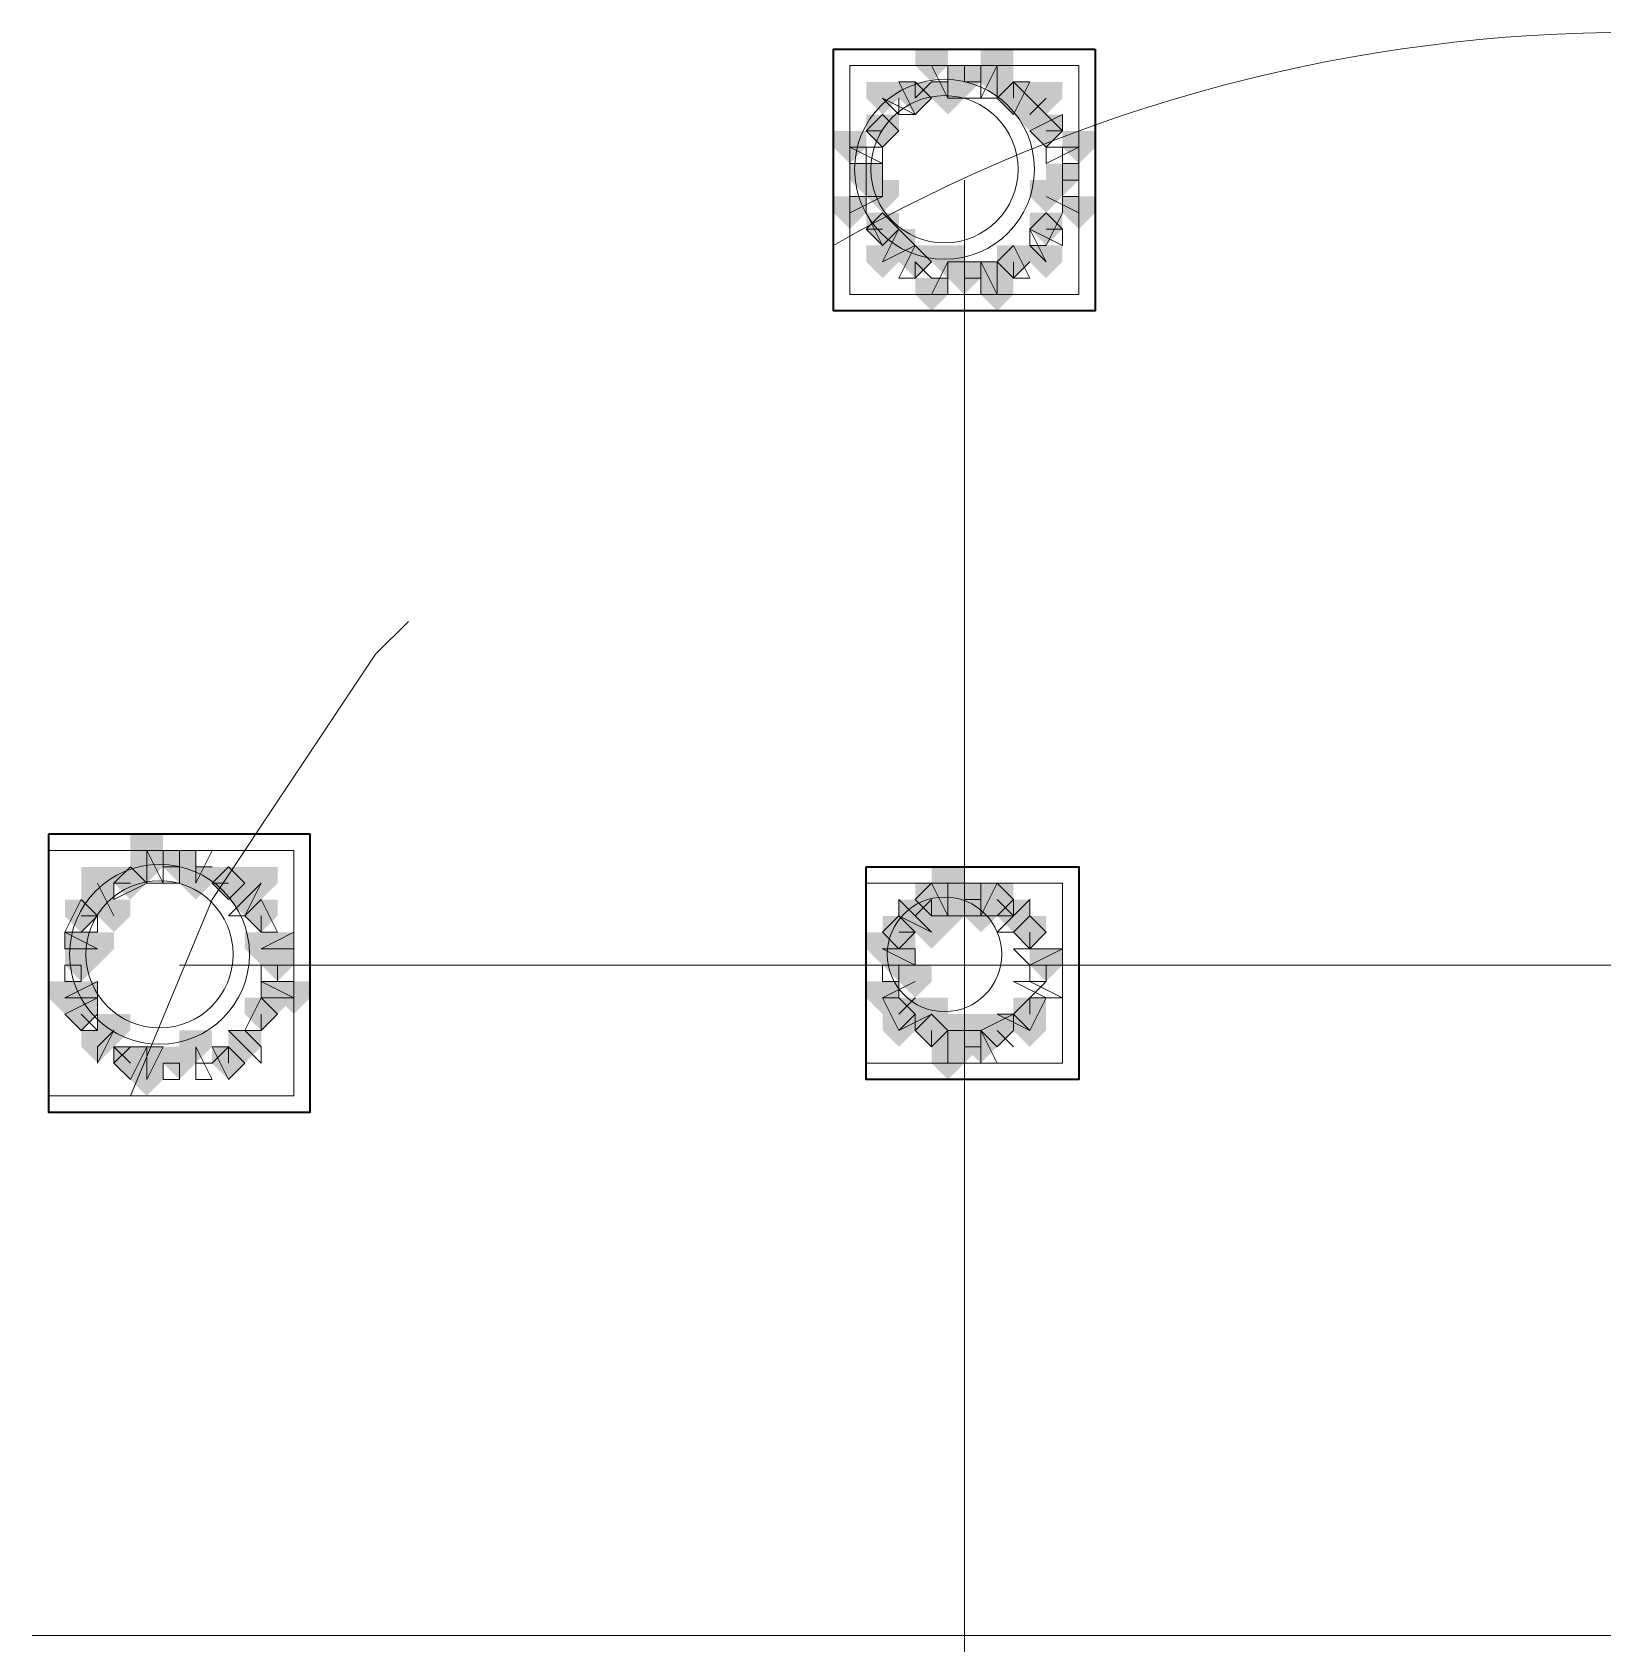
# Model space of a CAD drawing. Header units: millimetres. Extents: x 2315 to 4619, y 1334 to 1897.
# Drawn here: x 3550.04 to 3555.91, y 1541.67 to 1547.68 of the extents above; entities that cross this region are included whole.
import ezdxf

# ---------------------------------------------------------------- set-up
doc = ezdxf.new("R2010")
doc.units = ezdxf.units.MM
for name, color, linetype, true_color in [('PDF_10', 7, 'Continuous', 0x00b85c), ('PDF_AXIS', 7, 'Continuous', 0x00b85c), ('PDF_柱构件', 7, 'Continuous', 0x00b85c), ('PDF_转运站初步方案', 7, 'Continuous', 0x00b85c)]:
    doc.layers.add(name, color=color, linetype=linetype, true_color=true_color)
doc.layers.add('PDF_中心线层', color=1, linetype='Continuous')
doc.layers.add('PDF_粗实线层', color=7, linetype='Continuous')

msp = doc.modelspace()

# ---------------------------------------------------------------- hatches: boundary and pattern name
at = {"layer": 'PDF_10', "transparency": 33554559}
for points in [[(3553.5261, 1547.5601), (3553.465, 1547.5601), (3553.465, 1547.499), (3553.5261, 1547.4379), (3553.5872, 1547.499), (3553.5872, 1547.5601)], [(3553.5261, 1547.5601), (3553.465, 1547.5601), (3553.465, 1547.499), (3553.5261, 1547.4379), (3553.5872, 1547.499), (3553.5872, 1547.5601)], [(3553.3428, 1547.499), (3553.2818, 1547.499), (3553.2818, 1547.4379), (3553.3428, 1547.3768), (3553.4039, 1547.4379), (3553.4039, 1547.499)], [(3553.3428, 1547.499), (3553.2818, 1547.499), (3553.2818, 1547.4379), (3553.3428, 1547.3768), (3553.4039, 1547.4379), (3553.4039, 1547.499)], [(3553.7093, 1547.499), (3553.6483, 1547.499), (3553.6483, 1547.4379), (3553.7093, 1547.3768), (3553.7704, 1547.4379), (3553.7704, 1547.499)], [(3553.7093, 1547.499), (3553.6483, 1547.499), (3553.6483, 1547.4379), (3553.7093, 1547.3768), (3553.7704, 1547.4379), (3553.7704, 1547.499)], [(3553.2207, 1547.3768), (3553.1596, 1547.3768), (3553.1596, 1547.3157), (3553.2207, 1547.2547), (3553.2818, 1547.3157), (3553.2818, 1547.3768)], [(3553.2207, 1547.3768), (3553.1596, 1547.3768), (3553.1596, 1547.3157), (3553.2207, 1547.2547), (3553.2818, 1547.3157), (3553.2818, 1547.3768)], [(3553.8315, 1547.3768), (3553.7704, 1547.3768), (3553.7704, 1547.3157), (3553.8315, 1547.2547), (3553.8926, 1547.3157), (3553.8926, 1547.3768)], [(3553.8315, 1547.3768), (3553.7704, 1547.3768), (3553.7704, 1547.3157), (3553.8315, 1547.2547), (3553.8926, 1547.3157), (3553.8926, 1547.3768)], [(3553.1596, 1547.1936), (3553.0985, 1547.1936), (3553.0985, 1547.1325), (3553.1596, 1547.0714), (3553.2207, 1547.1325), (3553.2207, 1547.1936)], [(3553.1596, 1547.1936), (3553.0985, 1547.1936), (3553.0985, 1547.1325), (3553.1596, 1547.0714), (3553.2207, 1547.1325), (3553.2207, 1547.1936)], [(3553.1596, 1547.1936), (3553.0985, 1547.1936), (3553.0985, 1547.1325), (3553.1596, 1547.0714), (3553.2207, 1547.1325), (3553.2207, 1547.1936)], [(3553.8926, 1547.1936), (3553.8315, 1547.1936), (3553.8315, 1547.1325), (3553.8926, 1547.0714), (3553.9537, 1547.1325), (3553.9537, 1547.1936)], [(3553.8926, 1547.1936), (3553.8315, 1547.1936), (3553.8315, 1547.1325), (3553.8926, 1547.0714), (3553.9537, 1547.1325), (3553.9537, 1547.1936)], [(3553.2207, 1547.0103), (3553.1596, 1547.0103), (3553.1596, 1546.9493), (3553.2207, 1546.8882), (3553.2818, 1546.9493), (3553.2818, 1547.0103)], [(3553.2207, 1547.0103), (3553.1596, 1547.0103), (3553.1596, 1546.9493), (3553.2207, 1546.8882), (3553.2818, 1546.9493), (3553.2818, 1547.0103)], [(3553.8315, 1547.0103), (3553.7704, 1547.0103), (3553.7704, 1546.9493), (3553.8315, 1546.8882), (3553.8926, 1546.9493), (3553.8926, 1547.0103)], [(3553.8315, 1547.0103), (3553.7704, 1547.0103), (3553.7704, 1546.9493), (3553.8315, 1546.8882), (3553.8926, 1546.9493), (3553.8926, 1547.0103)], [(3553.3428, 1546.8882), (3553.2818, 1546.8882), (3553.2818, 1546.8271), (3553.3428, 1546.766), (3553.4039, 1546.8271), (3553.4039, 1546.8882)], [(3553.3428, 1546.8882), (3553.2818, 1546.8882), (3553.2818, 1546.8271), (3553.3428, 1546.766), (3553.4039, 1546.8271), (3553.4039, 1546.8882)], [(3553.7093, 1546.8882), (3553.6483, 1546.8882), (3553.6483, 1546.8271), (3553.7093, 1546.766), (3553.7704, 1546.8271), (3553.7704, 1546.8882)], [(3553.7093, 1546.8882), (3553.6483, 1546.8882), (3553.6483, 1546.8271), (3553.7093, 1546.766), (3553.7704, 1546.8271), (3553.7704, 1546.8882)], [(3553.5261, 1546.8271), (3553.465, 1546.8271), (3553.465, 1546.766), (3553.5261, 1546.7049), (3553.5872, 1546.766), (3553.5872, 1546.8271)], [(3553.5261, 1546.8271), (3553.465, 1546.8271), (3553.465, 1546.766), (3553.5261, 1546.7049), (3553.5872, 1546.766), (3553.5872, 1546.8271)], [(3550.5942, 1544.6282), (3550.5331, 1544.6282), (3550.5331, 1544.5671), (3550.5942, 1544.506), (3550.6553, 1544.5671), (3550.6553, 1544.6282)], [(3550.5942, 1544.6282), (3550.5331, 1544.6282), (3550.5331, 1544.5671), (3550.5942, 1544.506), (3550.6553, 1544.5671), (3550.6553, 1544.6282)], [(3550.411, 1544.5671), (3550.3499, 1544.5671), (3550.3499, 1544.506), (3550.411, 1544.4449), (3550.472, 1544.506), (3550.472, 1544.5671)], [(3550.411, 1544.5671), (3550.3499, 1544.5671), (3550.3499, 1544.506), (3550.411, 1544.4449), (3550.472, 1544.506), (3550.472, 1544.5671)], [(3550.7774, 1544.5671), (3550.7164, 1544.5671), (3550.7164, 1544.506), (3550.7774, 1544.4449), (3550.8385, 1544.506), (3550.8385, 1544.5671)], [(3550.7774, 1544.5671), (3550.7164, 1544.5671), (3550.7164, 1544.506), (3550.7774, 1544.4449), (3550.8385, 1544.506), (3550.8385, 1544.5671)], [(3550.7774, 1544.5671), (3550.7164, 1544.5671), (3550.7164, 1544.506), (3550.7774, 1544.4449), (3550.8385, 1544.506), (3550.8385, 1544.5671)], [(3553.4039, 1544.506), (3553.3428, 1544.506), (3553.3428, 1544.4449), (3553.4039, 1544.3839), (3553.465, 1544.4449), (3553.465, 1544.506)], [(3553.4039, 1544.506), (3553.3428, 1544.506), (3553.3428, 1544.4449), (3553.4039, 1544.3839), (3553.465, 1544.4449), (3553.465, 1544.506)], [(3553.5261, 1544.506), (3553.465, 1544.506), (3553.465, 1544.4449), (3553.5261, 1544.3839), (3553.5872, 1544.4449), (3553.5872, 1544.506)], [(3553.5261, 1544.506), (3553.465, 1544.506), (3553.465, 1544.4449), (3553.5261, 1544.3839), (3553.5872, 1544.4449), (3553.5872, 1544.506)], [(3553.6483, 1544.506), (3553.5872, 1544.506), (3553.5872, 1544.4449), (3553.6483, 1544.3839), (3553.7093, 1544.4449), (3553.7093, 1544.506)], [(3553.6483, 1544.506), (3553.5872, 1544.506), (3553.5872, 1544.4449), (3553.6483, 1544.3839), (3553.7093, 1544.4449), (3553.7093, 1544.506)], [(3550.2277, 1544.4449), (3550.1666, 1544.4449), (3550.1666, 1544.3839), (3550.2277, 1544.3228), (3550.2888, 1544.3839), (3550.2888, 1544.4449)], [(3550.2277, 1544.4449), (3550.1666, 1544.4449), (3550.1666, 1544.3839), (3550.2277, 1544.3228), (3550.2888, 1544.3839), (3550.2888, 1544.4449)], [(3550.8996, 1544.4449), (3550.8385, 1544.4449), (3550.8385, 1544.3839), (3550.8996, 1544.3228), (3550.9607, 1544.3839), (3550.9607, 1544.4449)], [(3550.8996, 1544.4449), (3550.8385, 1544.4449), (3550.8385, 1544.3839), (3550.8996, 1544.3228), (3550.9607, 1544.3839), (3550.9607, 1544.4449)], [(3550.8996, 1544.4449), (3550.8385, 1544.4449), (3550.8385, 1544.3839), (3550.8996, 1544.3228), (3550.9607, 1544.3839), (3550.9607, 1544.4449)], [(3553.2818, 1544.3839), (3553.2207, 1544.3839), (3553.2207, 1544.3228), (3553.2818, 1544.2617), (3553.3428, 1544.3228), (3553.3428, 1544.3839)], [(3553.2818, 1544.3839), (3553.2207, 1544.3839), (3553.2207, 1544.3228), (3553.2818, 1544.2617), (3553.3428, 1544.3228), (3553.3428, 1544.3839)], [(3553.7704, 1544.3839), (3553.7093, 1544.3839), (3553.7093, 1544.3228), (3553.7704, 1544.2617), (3553.8315, 1544.3228), (3553.8315, 1544.3839)], [(3553.7704, 1544.3839), (3553.7093, 1544.3839), (3553.7093, 1544.3228), (3553.7704, 1544.2617), (3553.8315, 1544.3228), (3553.8315, 1544.3839)], [(3553.7704, 1544.3839), (3553.7093, 1544.3839), (3553.7093, 1544.3228), (3553.7704, 1544.2617), (3553.8315, 1544.3228), (3553.8315, 1544.3839)], [(3550.2277, 1544.2617), (3550.1666, 1544.2617), (3550.1666, 1544.2006), (3550.2277, 1544.1395), (3550.2888, 1544.2006), (3550.2888, 1544.2617)], [(3550.2277, 1544.2617), (3550.1666, 1544.2617), (3550.1666, 1544.2006), (3550.2277, 1544.1395), (3550.2888, 1544.2006), (3550.2888, 1544.2617)], [(3550.9607, 1544.2617), (3550.8996, 1544.2617), (3550.8996, 1544.2006), (3550.9607, 1544.1395), (3551.0218, 1544.2006), (3551.0218, 1544.2617)], [(3550.9607, 1544.2617), (3550.8996, 1544.2617), (3550.8996, 1544.2006), (3550.9607, 1544.1395), (3551.0218, 1544.2006), (3551.0218, 1544.2617)], [(3553.2818, 1544.2617), (3553.2207, 1544.2617), (3553.2207, 1544.2006), (3553.2818, 1544.1395), (3553.3428, 1544.2006), (3553.3428, 1544.2617)], [(3553.2818, 1544.2617), (3553.2207, 1544.2617), (3553.2207, 1544.2006), (3553.2818, 1544.1395), (3553.3428, 1544.2006), (3553.3428, 1544.2617)], [(3553.8315, 1544.2617), (3553.7704, 1544.2617), (3553.7704, 1544.2006), (3553.8315, 1544.1395), (3553.8926, 1544.2006), (3553.8926, 1544.2617)], [(3553.8315, 1544.2617), (3553.7704, 1544.2617), (3553.7704, 1544.2006), (3553.8315, 1544.1395), (3553.8926, 1544.2006), (3553.8926, 1544.2617)], [(3550.2277, 1544.0784), (3550.1666, 1544.0784), (3550.1666, 1544.0174), (3550.2277, 1543.9563), (3550.2888, 1544.0174), (3550.2888, 1544.0784)], [(3550.2277, 1544.0784), (3550.1666, 1544.0784), (3550.1666, 1544.0174), (3550.2277, 1543.9563), (3550.2888, 1544.0174), (3550.2888, 1544.0784)], [(3550.8996, 1544.0784), (3550.8385, 1544.0784), (3550.8385, 1544.0174), (3550.8996, 1543.9563), (3550.9607, 1544.0174), (3550.9607, 1544.0784)], [(3550.8996, 1544.0784), (3550.8385, 1544.0784), (3550.8385, 1544.0174), (3550.8996, 1543.9563), (3550.9607, 1544.0174), (3550.9607, 1544.0784)], [(3553.2818, 1544.0784), (3553.2207, 1544.0784), (3553.2207, 1544.0174), (3553.2818, 1543.9563), (3553.3428, 1544.0174), (3553.3428, 1544.0784)], [(3553.2818, 1544.0784), (3553.2207, 1544.0784), (3553.2207, 1544.0174), (3553.2818, 1543.9563), (3553.3428, 1544.0174), (3553.3428, 1544.0784)], [(3553.7704, 1544.0784), (3553.7093, 1544.0784), (3553.7093, 1544.0174), (3553.7704, 1543.9563), (3553.8315, 1544.0174), (3553.8315, 1544.0784)], [(3553.7704, 1544.0784), (3553.7093, 1544.0784), (3553.7093, 1544.0174), (3553.7704, 1543.9563), (3553.8315, 1544.0174), (3553.8315, 1544.0784)], [(3553.4039, 1544.0174), (3553.3428, 1544.0174), (3553.3428, 1543.9563), (3553.4039, 1543.8952), (3553.465, 1543.9563), (3553.465, 1544.0174)], [(3553.4039, 1544.0174), (3553.3428, 1544.0174), (3553.3428, 1543.9563), (3553.4039, 1543.8952), (3553.465, 1543.9563), (3553.465, 1544.0174)], [(3553.6483, 1544.0174), (3553.5872, 1544.0174), (3553.5872, 1543.9563), (3553.6483, 1543.8952), (3553.7093, 1543.9563), (3553.7093, 1544.0174)], [(3553.6483, 1544.0174), (3553.5872, 1544.0174), (3553.5872, 1543.9563), (3553.6483, 1543.8952), (3553.7093, 1543.9563), (3553.7093, 1544.0174)], [(3553.5261, 1543.9563), (3553.465, 1543.9563), (3553.465, 1543.8952), (3553.5261, 1543.8341), (3553.5872, 1543.8952), (3553.5872, 1543.9563)], [(3553.5261, 1543.9563), (3553.465, 1543.9563), (3553.465, 1543.8952), (3553.5261, 1543.8341), (3553.5872, 1543.8952), (3553.5872, 1543.9563)], [(3550.411, 1543.8952), (3550.3499, 1543.8952), (3550.3499, 1543.8341), (3550.411, 1543.773), (3550.472, 1543.8341), (3550.472, 1543.8952)], [(3550.411, 1543.8952), (3550.3499, 1543.8952), (3550.3499, 1543.8341), (3550.411, 1543.773), (3550.472, 1543.8341), (3550.472, 1543.8952)], [(3550.5942, 1543.8952), (3550.5331, 1543.8952), (3550.5331, 1543.8341), (3550.5942, 1543.773), (3550.6553, 1543.8341), (3550.6553, 1543.8952)], [(3550.5942, 1543.8952), (3550.5331, 1543.8952), (3550.5331, 1543.8341), (3550.5942, 1543.773), (3550.6553, 1543.8341), (3550.6553, 1543.8952)], [(3550.7774, 1543.8952), (3550.7164, 1543.8952), (3550.7164, 1543.8341), (3550.7774, 1543.773), (3550.8385, 1543.8341), (3550.8385, 1543.8952)], [(3550.7774, 1543.8952), (3550.7164, 1543.8952), (3550.7164, 1543.8341), (3550.7774, 1543.773), (3550.8385, 1543.8341), (3550.8385, 1543.8952)]]:
    msp.add_hatch(color=256, dxfattribs=at).paths.add_polyline_path(points)
at = {"layer": 'PDF_柱构件', "transparency": 33554559}
for points in [[(3553.4039, 1547.6211), (3553.3428, 1547.6211), (3553.3428, 1547.5601), (3553.4039, 1547.499), (3553.465, 1547.5601), (3553.465, 1547.6211)], [(3553.6483, 1547.6211), (3553.5872, 1547.6211), (3553.5872, 1547.5601), (3553.6483, 1547.499), (3553.7093, 1547.5601), (3553.7093, 1547.6211)], [(3553.6483, 1547.5601), (3553.5872, 1547.5601), (3553.5872, 1547.499), (3553.6483, 1547.4379), (3553.7093, 1547.499), (3553.7093, 1547.5601)], [(3553.2207, 1547.499), (3553.1596, 1547.499), (3553.1596, 1547.4379), (3553.2207, 1547.3768), (3553.2818, 1547.4379), (3553.2818, 1547.499)], [(3553.465, 1547.499), (3553.4039, 1547.499), (3553.4039, 1547.4379), (3553.465, 1547.3768), (3553.5261, 1547.4379), (3553.5261, 1547.499)], [(3553.8315, 1547.499), (3553.7704, 1547.499), (3553.7704, 1547.4379), (3553.8315, 1547.3768), (3553.8926, 1547.4379), (3553.8926, 1547.499)], [(3553.7704, 1547.4379), (3553.7093, 1547.4379), (3553.7093, 1547.3768), (3553.7704, 1547.3157), (3553.8315, 1547.3768), (3553.8315, 1547.4379)], [(3553.0985, 1547.3157), (3553.0374, 1547.3157), (3553.0374, 1547.2547), (3553.0985, 1547.1936), (3553.1596, 1547.2547), (3553.1596, 1547.3157)], [(3553.9537, 1547.3157), (3553.8926, 1547.3157), (3553.8926, 1547.2547), (3553.9537, 1547.1936), (3554.0147, 1547.2547), (3554.0147, 1547.3157)], [(3553.2207, 1547.1325), (3553.1596, 1547.1325), (3553.1596, 1547.0714), (3553.2207, 1547.0103), (3553.2818, 1547.0714), (3553.2818, 1547.1325)], [(3553.8315, 1547.1325), (3553.7704, 1547.1325), (3553.7704, 1547.0714), (3553.8315, 1547.0103), (3553.8926, 1547.0714), (3553.8926, 1547.1325)], [(3553.0985, 1547.0714), (3553.0374, 1547.0714), (3553.0374, 1547.0103), (3553.0985, 1546.9493), (3553.1596, 1547.0103), (3553.1596, 1547.0714)], [(3553.9537, 1547.0714), (3553.8926, 1547.0714), (3553.8926, 1547.0103), (3553.9537, 1546.9493), (3554.0147, 1547.0103), (3554.0147, 1547.0714)], [(3553.2818, 1546.9493), (3553.2207, 1546.9493), (3553.2207, 1546.8882), (3553.2818, 1546.8271), (3553.3428, 1546.8882), (3553.3428, 1546.9493)], [(3553.2207, 1546.8882), (3553.1596, 1546.8882), (3553.1596, 1546.8271), (3553.2207, 1546.766), (3553.2818, 1546.8271), (3553.2818, 1546.8882)], [(3553.465, 1546.8882), (3553.4039, 1546.8882), (3553.4039, 1546.8271), (3553.465, 1546.766), (3553.5261, 1546.8271), (3553.5261, 1546.8882)], [(3553.8315, 1546.8882), (3553.7704, 1546.8882), (3553.7704, 1546.8271), (3553.8315, 1546.766), (3553.8926, 1546.8271), (3553.8926, 1546.8882)], [(3553.6483, 1546.8271), (3553.5872, 1546.8271), (3553.5872, 1546.766), (3553.6483, 1546.7049), (3553.7093, 1546.766), (3553.7093, 1546.8271)], [(3553.4039, 1546.766), (3553.3428, 1546.766), (3553.3428, 1546.7049), (3553.4039, 1546.6439), (3553.465, 1546.7049), (3553.465, 1546.766)], [(3553.6483, 1546.766), (3553.5872, 1546.766), (3553.5872, 1546.7049), (3553.6483, 1546.6439), (3553.7093, 1546.7049), (3553.7093, 1546.766)], [(3550.472, 1544.6893), (3550.411, 1544.6893), (3550.411, 1544.6282), (3550.472, 1544.5671), (3550.5331, 1544.6282), (3550.5331, 1544.6893)], [(3550.472, 1544.6282), (3550.411, 1544.6282), (3550.411, 1544.5671), (3550.472, 1544.506), (3550.5331, 1544.5671), (3550.5331, 1544.6282)], [(3550.2888, 1544.5671), (3550.2277, 1544.5671), (3550.2277, 1544.506), (3550.2888, 1544.4449), (3550.3499, 1544.506), (3550.3499, 1544.5671)], [(3550.6553, 1544.5671), (3550.5942, 1544.5671), (3550.5942, 1544.506), (3550.6553, 1544.4449), (3550.7164, 1544.506), (3550.7164, 1544.5671)], [(3550.8996, 1544.5671), (3550.8385, 1544.5671), (3550.8385, 1544.506), (3550.8996, 1544.4449), (3550.9607, 1544.506), (3550.9607, 1544.5671)], [(3553.465, 1544.5671), (3553.4039, 1544.5671), (3553.4039, 1544.506), (3553.465, 1544.4449), (3553.5261, 1544.506), (3553.5261, 1544.5671)], [(3550.2888, 1544.506), (3550.2277, 1544.506), (3550.2277, 1544.4449), (3550.2888, 1544.3839), (3550.3499, 1544.4449), (3550.3499, 1544.506)], [(3550.8385, 1544.506), (3550.7774, 1544.506), (3550.7774, 1544.4449), (3550.8385, 1544.3839), (3550.8996, 1544.4449), (3550.8996, 1544.506)], [(3553.465, 1544.506), (3553.4039, 1544.506), (3553.4039, 1544.4449), (3553.465, 1544.3839), (3553.5261, 1544.4449), (3553.5261, 1544.506)], [(3553.5872, 1544.506), (3553.5261, 1544.506), (3553.5261, 1544.4449), (3553.5872, 1544.3839), (3553.6483, 1544.4449), (3553.6483, 1544.506)], [(3550.3499, 1544.4449), (3550.2888, 1544.4449), (3550.2888, 1544.3839), (3550.3499, 1544.3228), (3550.411, 1544.3839), (3550.411, 1544.4449)], [(3553.3428, 1544.4449), (3553.2818, 1544.4449), (3553.2818, 1544.3839), (3553.3428, 1544.3228), (3553.4039, 1544.3839), (3553.4039, 1544.4449)], [(3553.465, 1544.4449), (3553.4039, 1544.4449), (3553.4039, 1544.3839), (3553.465, 1544.3228), (3553.5261, 1544.3839), (3553.5261, 1544.4449)], [(3553.5872, 1544.4449), (3553.5261, 1544.4449), (3553.5261, 1544.3839), (3553.5872, 1544.3228), (3553.6483, 1544.3839), (3553.6483, 1544.4449)], [(3553.7093, 1544.4449), (3553.6483, 1544.4449), (3553.6483, 1544.3839), (3553.7093, 1544.3228), (3553.7704, 1544.3839), (3553.7704, 1544.4449)], [(3553.4039, 1544.3839), (3553.3428, 1544.3839), (3553.3428, 1544.3228), (3553.4039, 1544.2617), (3553.465, 1544.3228), (3553.465, 1544.3839)], [(3550.2277, 1544.3228), (3550.1666, 1544.3228), (3550.1666, 1544.2617), (3550.2277, 1544.2006), (3550.2888, 1544.2617), (3550.2888, 1544.3228)], [(3550.2888, 1544.3228), (3550.2277, 1544.3228), (3550.2277, 1544.2617), (3550.2888, 1544.2006), (3550.3499, 1544.2617), (3550.3499, 1544.3228)], [(3550.8996, 1544.3228), (3550.8385, 1544.3228), (3550.8385, 1544.2617), (3550.8996, 1544.2006), (3550.9607, 1544.2617), (3550.9607, 1544.3228)], [(3550.9607, 1544.3228), (3550.8996, 1544.3228), (3550.8996, 1544.2617), (3550.9607, 1544.2006), (3551.0218, 1544.2617), (3551.0218, 1544.3228)], [(3553.2207, 1544.3228), (3553.1596, 1544.3228), (3553.1596, 1544.2617), (3553.2207, 1544.2006), (3553.2818, 1544.2617), (3553.2818, 1544.3228)], [(3553.2818, 1544.3228), (3553.2207, 1544.3228), (3553.2207, 1544.2617), (3553.2818, 1544.2006), (3553.3428, 1544.2617), (3553.3428, 1544.3228)], [(3553.3428, 1544.2006), (3553.2818, 1544.2006), (3553.2818, 1544.1395), (3553.3428, 1544.0784), (3553.4039, 1544.1395), (3553.4039, 1544.2006)], [(3550.1666, 1544.1395), (3550.1055, 1544.1395), (3550.1055, 1544.0784), (3550.1666, 1544.0174), (3550.2277, 1544.0784), (3550.2277, 1544.1395)], [(3550.2277, 1544.1395), (3550.1666, 1544.1395), (3550.1666, 1544.0784), (3550.2277, 1544.0174), (3550.2888, 1544.0784), (3550.2888, 1544.1395)], [(3550.9607, 1544.1395), (3550.8996, 1544.1395), (3550.8996, 1544.0784), (3550.9607, 1544.0174), (3551.0218, 1544.0784), (3551.0218, 1544.1395)], [(3551.0218, 1544.1395), (3550.9607, 1544.1395), (3550.9607, 1544.0784), (3551.0218, 1544.0174), (3551.0828, 1544.0784), (3551.0828, 1544.1395)], [(3553.2207, 1544.1395), (3553.1596, 1544.1395), (3553.1596, 1544.0784), (3553.2207, 1544.0174), (3553.2818, 1544.0784), (3553.2818, 1544.1395)], [(3553.4039, 1544.0784), (3553.3428, 1544.0784), (3553.3428, 1544.0174), (3553.4039, 1543.9563), (3553.465, 1544.0174), (3553.465, 1544.0784)], [(3550.3499, 1544.0174), (3550.2888, 1544.0174), (3550.2888, 1543.9563), (3550.3499, 1543.8952), (3550.411, 1543.9563), (3550.411, 1544.0174)], [(3553.2818, 1544.0174), (3553.2207, 1544.0174), (3553.2207, 1543.9563), (3553.2818, 1543.8952), (3553.3428, 1543.9563), (3553.3428, 1544.0174)], [(3553.465, 1544.0174), (3553.4039, 1544.0174), (3553.4039, 1543.9563), (3553.465, 1543.8952), (3553.5261, 1543.9563), (3553.5261, 1544.0174)], [(3553.5872, 1544.0174), (3553.5261, 1544.0174), (3553.5261, 1543.9563), (3553.5872, 1543.8952), (3553.6483, 1543.9563), (3553.6483, 1544.0174)], [(3553.7704, 1544.0174), (3553.7093, 1544.0174), (3553.7093, 1543.9563), (3553.7704, 1543.8952), (3553.8315, 1543.9563), (3553.8315, 1544.0174)], [(3550.2888, 1543.9563), (3550.2277, 1543.9563), (3550.2277, 1543.8952), (3550.2888, 1543.8341), (3550.3499, 1543.8952), (3550.3499, 1543.9563)], [(3550.6553, 1543.9563), (3550.5942, 1543.9563), (3550.5942, 1543.8952), (3550.6553, 1543.8341), (3550.7164, 1543.8952), (3550.7164, 1543.9563)], [(3550.8385, 1543.9563), (3550.7774, 1543.9563), (3550.7774, 1543.8952), (3550.8385, 1543.8341), (3550.8996, 1543.8952), (3550.8996, 1543.9563)], [(3553.465, 1543.9563), (3553.4039, 1543.9563), (3553.4039, 1543.8952), (3553.465, 1543.8341), (3553.5261, 1543.8952), (3553.5261, 1543.9563)], [(3553.5872, 1543.9563), (3553.5261, 1543.9563), (3553.5261, 1543.8952), (3553.5872, 1543.8341), (3553.6483, 1543.8952), (3553.6483, 1543.9563)], [(3550.472, 1543.8952), (3550.411, 1543.8952), (3550.411, 1543.8341), (3550.472, 1543.773), (3550.5331, 1543.8341), (3550.5331, 1543.8952)], [(3553.465, 1543.8952), (3553.4039, 1543.8952), (3553.4039, 1543.8341), (3553.465, 1543.773), (3553.5261, 1543.8341), (3553.5261, 1543.8952)], [(3550.472, 1543.8341), (3550.411, 1543.8341), (3550.411, 1543.773), (3550.472, 1543.712), (3550.5331, 1543.773), (3550.5331, 1543.8341)]]:
    msp.add_hatch(color=256, dxfattribs=at).paths.add_polyline_path(points)
at = {"layer": 'PDF_转运站初步方案', "transparency": 33554559}
for points in [[(3553.5261, 1547.5601), (3553.465, 1547.5601), (3553.465, 1547.499), (3553.5261, 1547.4379), (3553.5872, 1547.499), (3553.5872, 1547.5601)], [(3553.5261, 1547.5601), (3553.465, 1547.5601), (3553.465, 1547.499), (3553.5261, 1547.4379), (3553.5872, 1547.499), (3553.5872, 1547.5601)], [(3553.3428, 1547.499), (3553.2818, 1547.499), (3553.2818, 1547.4379), (3553.3428, 1547.3768), (3553.4039, 1547.4379), (3553.4039, 1547.499)], [(3553.3428, 1547.499), (3553.2818, 1547.499), (3553.2818, 1547.4379), (3553.3428, 1547.3768), (3553.4039, 1547.4379), (3553.4039, 1547.499)], [(3553.7093, 1547.499), (3553.6483, 1547.499), (3553.6483, 1547.4379), (3553.7093, 1547.3768), (3553.7704, 1547.4379), (3553.7704, 1547.499)], [(3553.7093, 1547.499), (3553.6483, 1547.499), (3553.6483, 1547.4379), (3553.7093, 1547.3768), (3553.7704, 1547.4379), (3553.7704, 1547.499)], [(3553.2207, 1547.3768), (3553.1596, 1547.3768), (3553.1596, 1547.3157), (3553.2207, 1547.2547), (3553.2818, 1547.3157), (3553.2818, 1547.3768)], [(3553.2207, 1547.3768), (3553.1596, 1547.3768), (3553.1596, 1547.3157), (3553.2207, 1547.2547), (3553.2818, 1547.3157), (3553.2818, 1547.3768)], [(3553.8315, 1547.3768), (3553.7704, 1547.3768), (3553.7704, 1547.3157), (3553.8315, 1547.2547), (3553.8926, 1547.3157), (3553.8926, 1547.3768)], [(3553.8315, 1547.3768), (3553.7704, 1547.3768), (3553.7704, 1547.3157), (3553.8315, 1547.2547), (3553.8926, 1547.3157), (3553.8926, 1547.3768)], [(3553.1596, 1547.1936), (3553.0985, 1547.1936), (3553.0985, 1547.1325), (3553.1596, 1547.0714), (3553.2207, 1547.1325), (3553.2207, 1547.1936)], [(3553.1596, 1547.1936), (3553.0985, 1547.1936), (3553.0985, 1547.1325), (3553.1596, 1547.0714), (3553.2207, 1547.1325), (3553.2207, 1547.1936)], [(3553.8926, 1547.1936), (3553.8315, 1547.1936), (3553.8315, 1547.1325), (3553.8926, 1547.0714), (3553.9537, 1547.1325), (3553.9537, 1547.1936)], [(3553.8926, 1547.1936), (3553.8315, 1547.1936), (3553.8315, 1547.1325), (3553.8926, 1547.0714), (3553.9537, 1547.1325), (3553.9537, 1547.1936)], [(3553.2207, 1547.0103), (3553.1596, 1547.0103), (3553.1596, 1546.9493), (3553.2207, 1546.8882), (3553.2818, 1546.9493), (3553.2818, 1547.0103)], [(3553.2207, 1547.0103), (3553.1596, 1547.0103), (3553.1596, 1546.9493), (3553.2207, 1546.8882), (3553.2818, 1546.9493), (3553.2818, 1547.0103)], [(3553.8315, 1547.0103), (3553.7704, 1547.0103), (3553.7704, 1546.9493), (3553.8315, 1546.8882), (3553.8926, 1546.9493), (3553.8926, 1547.0103)], [(3553.8315, 1547.0103), (3553.7704, 1547.0103), (3553.7704, 1546.9493), (3553.8315, 1546.8882), (3553.8926, 1546.9493), (3553.8926, 1547.0103)], [(3553.3428, 1546.8882), (3553.2818, 1546.8882), (3553.2818, 1546.8271), (3553.3428, 1546.766), (3553.4039, 1546.8271), (3553.4039, 1546.8882)], [(3553.3428, 1546.8882), (3553.2818, 1546.8882), (3553.2818, 1546.8271), (3553.3428, 1546.766), (3553.4039, 1546.8271), (3553.4039, 1546.8882)], [(3553.7093, 1546.8882), (3553.6483, 1546.8882), (3553.6483, 1546.8271), (3553.7093, 1546.766), (3553.7704, 1546.8271), (3553.7704, 1546.8882)], [(3553.7093, 1546.8882), (3553.6483, 1546.8882), (3553.6483, 1546.8271), (3553.7093, 1546.766), (3553.7704, 1546.8271), (3553.7704, 1546.8882)], [(3553.5261, 1546.8271), (3553.465, 1546.8271), (3553.465, 1546.766), (3553.5261, 1546.7049), (3553.5872, 1546.766), (3553.5872, 1546.8271)], [(3553.5261, 1546.8271), (3553.465, 1546.8271), (3553.465, 1546.766), (3553.5261, 1546.7049), (3553.5872, 1546.766), (3553.5872, 1546.8271)], [(3550.5942, 1544.6282), (3550.5331, 1544.6282), (3550.5331, 1544.5671), (3550.5942, 1544.506), (3550.6553, 1544.5671), (3550.6553, 1544.6282)], [(3550.5942, 1544.6282), (3550.5331, 1544.6282), (3550.5331, 1544.5671), (3550.5942, 1544.506), (3550.6553, 1544.5671), (3550.6553, 1544.6282)], [(3550.411, 1544.5671), (3550.3499, 1544.5671), (3550.3499, 1544.506), (3550.411, 1544.4449), (3550.472, 1544.506), (3550.472, 1544.5671)], [(3550.411, 1544.5671), (3550.3499, 1544.5671), (3550.3499, 1544.506), (3550.411, 1544.4449), (3550.472, 1544.506), (3550.472, 1544.5671)], [(3550.7774, 1544.5671), (3550.7164, 1544.5671), (3550.7164, 1544.506), (3550.7774, 1544.4449), (3550.8385, 1544.506), (3550.8385, 1544.5671)], [(3550.7774, 1544.5671), (3550.7164, 1544.5671), (3550.7164, 1544.506), (3550.7774, 1544.4449), (3550.8385, 1544.506), (3550.8385, 1544.5671)], [(3553.4039, 1544.506), (3553.3428, 1544.506), (3553.3428, 1544.4449), (3553.4039, 1544.3839), (3553.465, 1544.4449), (3553.465, 1544.506)], [(3553.4039, 1544.506), (3553.3428, 1544.506), (3553.3428, 1544.4449), (3553.4039, 1544.3839), (3553.465, 1544.4449), (3553.465, 1544.506)], [(3553.5261, 1544.506), (3553.465, 1544.506), (3553.465, 1544.4449), (3553.5261, 1544.3839), (3553.5872, 1544.4449), (3553.5872, 1544.506)], [(3553.5261, 1544.506), (3553.465, 1544.506), (3553.465, 1544.4449), (3553.5261, 1544.3839), (3553.5872, 1544.4449), (3553.5872, 1544.506)], [(3553.6483, 1544.506), (3553.5872, 1544.506), (3553.5872, 1544.4449), (3553.6483, 1544.3839), (3553.7093, 1544.4449), (3553.7093, 1544.506)], [(3553.6483, 1544.506), (3553.5872, 1544.506), (3553.5872, 1544.4449), (3553.6483, 1544.3839), (3553.7093, 1544.4449), (3553.7093, 1544.506)], [(3550.2277, 1544.4449), (3550.1666, 1544.4449), (3550.1666, 1544.3839), (3550.2277, 1544.3228), (3550.2888, 1544.3839), (3550.2888, 1544.4449)], [(3550.2277, 1544.4449), (3550.1666, 1544.4449), (3550.1666, 1544.3839), (3550.2277, 1544.3228), (3550.2888, 1544.3839), (3550.2888, 1544.4449)], [(3550.8996, 1544.4449), (3550.8385, 1544.4449), (3550.8385, 1544.3839), (3550.8996, 1544.3228), (3550.9607, 1544.3839), (3550.9607, 1544.4449)], [(3550.8996, 1544.4449), (3550.8385, 1544.4449), (3550.8385, 1544.3839), (3550.8996, 1544.3228), (3550.9607, 1544.3839), (3550.9607, 1544.4449)], [(3553.2818, 1544.3839), (3553.2207, 1544.3839), (3553.2207, 1544.3228), (3553.2818, 1544.2617), (3553.3428, 1544.3228), (3553.3428, 1544.3839)], [(3553.2818, 1544.3839), (3553.2207, 1544.3839), (3553.2207, 1544.3228), (3553.2818, 1544.2617), (3553.3428, 1544.3228), (3553.3428, 1544.3839)], [(3553.7704, 1544.3839), (3553.7093, 1544.3839), (3553.7093, 1544.3228), (3553.7704, 1544.2617), (3553.8315, 1544.3228), (3553.8315, 1544.3839)], [(3553.7704, 1544.3839), (3553.7093, 1544.3839), (3553.7093, 1544.3228), (3553.7704, 1544.2617), (3553.8315, 1544.3228), (3553.8315, 1544.3839)], [(3550.2277, 1544.2617), (3550.1666, 1544.2617), (3550.1666, 1544.2006), (3550.2277, 1544.1395), (3550.2888, 1544.2006), (3550.2888, 1544.2617)], [(3550.2277, 1544.2617), (3550.1666, 1544.2617), (3550.1666, 1544.2006), (3550.2277, 1544.1395), (3550.2888, 1544.2006), (3550.2888, 1544.2617)], [(3550.9607, 1544.2617), (3550.8996, 1544.2617), (3550.8996, 1544.2006), (3550.9607, 1544.1395), (3551.0218, 1544.2006), (3551.0218, 1544.2617)], [(3550.9607, 1544.2617), (3550.8996, 1544.2617), (3550.8996, 1544.2006), (3550.9607, 1544.1395), (3551.0218, 1544.2006), (3551.0218, 1544.2617)], [(3553.2818, 1544.2617), (3553.2207, 1544.2617), (3553.2207, 1544.2006), (3553.2818, 1544.1395), (3553.3428, 1544.2006), (3553.3428, 1544.2617)], [(3553.2818, 1544.2617), (3553.2207, 1544.2617), (3553.2207, 1544.2006), (3553.2818, 1544.1395), (3553.3428, 1544.2006), (3553.3428, 1544.2617)], [(3553.8315, 1544.2617), (3553.7704, 1544.2617), (3553.7704, 1544.2006), (3553.8315, 1544.1395), (3553.8926, 1544.2006), (3553.8926, 1544.2617)], [(3553.8315, 1544.2617), (3553.7704, 1544.2617), (3553.7704, 1544.2006), (3553.8315, 1544.1395), (3553.8926, 1544.2006), (3553.8926, 1544.2617)], [(3550.2277, 1544.0784), (3550.1666, 1544.0784), (3550.1666, 1544.0174), (3550.2277, 1543.9563), (3550.2888, 1544.0174), (3550.2888, 1544.0784)], [(3550.2277, 1544.0784), (3550.1666, 1544.0784), (3550.1666, 1544.0174), (3550.2277, 1543.9563), (3550.2888, 1544.0174), (3550.2888, 1544.0784)], [(3550.8996, 1544.0784), (3550.8385, 1544.0784), (3550.8385, 1544.0174), (3550.8996, 1543.9563), (3550.9607, 1544.0174), (3550.9607, 1544.0784)], [(3550.8996, 1544.0784), (3550.8385, 1544.0784), (3550.8385, 1544.0174), (3550.8996, 1543.9563), (3550.9607, 1544.0174), (3550.9607, 1544.0784)], [(3553.2818, 1544.0784), (3553.2207, 1544.0784), (3553.2207, 1544.0174), (3553.2818, 1543.9563), (3553.3428, 1544.0174), (3553.3428, 1544.0784)], [(3553.2818, 1544.0784), (3553.2207, 1544.0784), (3553.2207, 1544.0174), (3553.2818, 1543.9563), (3553.3428, 1544.0174), (3553.3428, 1544.0784)], [(3553.7704, 1544.0784), (3553.7093, 1544.0784), (3553.7093, 1544.0174), (3553.7704, 1543.9563), (3553.8315, 1544.0174), (3553.8315, 1544.0784)], [(3553.7704, 1544.0784), (3553.7093, 1544.0784), (3553.7093, 1544.0174), (3553.7704, 1543.9563), (3553.8315, 1544.0174), (3553.8315, 1544.0784)], [(3553.4039, 1544.0174), (3553.3428, 1544.0174), (3553.3428, 1543.9563), (3553.4039, 1543.8952), (3553.465, 1543.9563), (3553.465, 1544.0174)], [(3553.4039, 1544.0174), (3553.3428, 1544.0174), (3553.3428, 1543.9563), (3553.4039, 1543.8952), (3553.465, 1543.9563), (3553.465, 1544.0174)], [(3553.6483, 1544.0174), (3553.5872, 1544.0174), (3553.5872, 1543.9563), (3553.6483, 1543.8952), (3553.7093, 1543.9563), (3553.7093, 1544.0174)], [(3553.6483, 1544.0174), (3553.5872, 1544.0174), (3553.5872, 1543.9563), (3553.6483, 1543.8952), (3553.7093, 1543.9563), (3553.7093, 1544.0174)], [(3553.5261, 1543.9563), (3553.465, 1543.9563), (3553.465, 1543.8952), (3553.5261, 1543.8341), (3553.5872, 1543.8952), (3553.5872, 1543.9563)], [(3553.5261, 1543.9563), (3553.465, 1543.9563), (3553.465, 1543.8952), (3553.5261, 1543.8341), (3553.5872, 1543.8952), (3553.5872, 1543.9563)], [(3550.411, 1543.8952), (3550.3499, 1543.8952), (3550.3499, 1543.8341), (3550.411, 1543.773), (3550.472, 1543.8341), (3550.472, 1543.8952)], [(3550.411, 1543.8952), (3550.3499, 1543.8952), (3550.3499, 1543.8341), (3550.411, 1543.773), (3550.472, 1543.8341), (3550.472, 1543.8952)], [(3550.5942, 1543.8952), (3550.5331, 1543.8952), (3550.5331, 1543.8341), (3550.5942, 1543.773), (3550.6553, 1543.8341), (3550.6553, 1543.8952)], [(3550.5942, 1543.8952), (3550.5331, 1543.8952), (3550.5331, 1543.8341), (3550.5942, 1543.773), (3550.6553, 1543.8341), (3550.6553, 1543.8952)], [(3550.7774, 1543.8952), (3550.7164, 1543.8952), (3550.7164, 1543.8341), (3550.7774, 1543.773), (3550.8385, 1543.8341), (3550.8385, 1543.8952)], [(3550.7774, 1543.8952), (3550.7164, 1543.8952), (3550.7164, 1543.8341), (3550.7774, 1543.773), (3550.8385, 1543.8341), (3550.8385, 1543.8952)]]:
    msp.add_hatch(color=256, dxfattribs=at).paths.add_polyline_path(points)

# ---------------------------------------------------------------- linework, layer by layer
at = {"layer": 'PDF_10', "lineweight": 18}
for points in [[(3553.5872, 1547.499), (3553.5261, 1547.499), (3553.5261, 1547.5601)], [(3553.4039, 1547.499), (3553.3428, 1547.4379), (3553.3428, 1547.499)], [(3553.7704, 1547.4379), (3553.7093, 1547.499), (3553.7093, 1547.4379)], [(3553.2207, 1547.3768), (3553.1596, 1547.3157), (3553.2207, 1547.3157)], [(3553.8315, 1547.3157), (3553.8926, 1547.3157), (3553.8315, 1547.3768)], [(3553.1596, 1547.1936), (3553.1596, 1547.0714)], [(3553.8926, 1547.0714), (3553.8926, 1547.1936)], [(3553.8926, 1547.1325), (3553.9537, 1547.1325)], [(3553.1596, 1547.0103), (3553.2207, 1546.8882)], [(3553.8315, 1546.8882), (3553.8926, 1547.0103)], [(3553.2207, 1546.9493), (3553.1596, 1546.9493)], [(3553.8315, 1546.9493), (3553.8926, 1546.9493)], [(3553.3428, 1546.766), (3553.3428, 1546.8271), (3553.4039, 1546.766)], [(3553.7093, 1546.8271), (3553.7093, 1546.766), (3553.7704, 1546.8271)], [(3553.5261, 1546.7049), (3553.5261, 1546.766), (3553.5872, 1546.766)], [(3550.5331, 1544.5671), (3550.5942, 1544.5671), (3550.5942, 1544.506)], [(3550.3499, 1544.506), (3550.411, 1544.506), (3550.3499, 1544.506)], [(3550.7164, 1544.506), (3550.7774, 1544.506)], [(3553.5261, 1544.506), (3553.5261, 1544.4449), (3553.5872, 1544.4449)], [(3553.3428, 1544.3839), (3553.4039, 1544.4449), (3553.4039, 1544.3839)], [(3553.6483, 1544.4449), (3553.7093, 1544.3839)], [(3553.6483, 1544.3839), (3553.7093, 1544.4449)], [(3550.2277, 1544.3228), (3550.2888, 1544.3839), (3550.2277, 1544.3839)], [(3550.8996, 1544.3839), (3550.8996, 1544.3228)], [(3553.2818, 1544.2617), (3553.3428, 1544.3228), (3553.2818, 1544.3228)], [(3553.7704, 1544.3228), (3553.7704, 1544.2617)], [(3550.2277, 1544.1395), (3550.2277, 1544.2006), (3550.1666, 1544.2006)], [(3550.8996, 1544.2006), (3550.9607, 1544.2006), (3550.9607, 1544.1395)], [(3553.2818, 1544.1395), (3553.2818, 1544.2006), (3553.2207, 1544.2006)], [(3553.7704, 1544.2006), (3553.8315, 1544.2006), (3553.8315, 1544.1395)], [(3553.3428, 1544.0174), (3553.2818, 1544.0784)], [(3553.3428, 1544.0784), (3553.2818, 1544.0174)], [(3553.7704, 1544.0174), (3553.7704, 1544.0784), (3553.7704, 1544.0174)], [(3550.2888, 1543.9563), (3550.2277, 1544.0174)], [(3550.2888, 1544.0174), (3550.2277, 1543.9563)], [(3550.8996, 1543.9563), (3550.8996, 1544.0174), (3550.8996, 1543.9563)], [(3553.4039, 1543.9563), (3553.4039, 1543.8952), (3553.3428, 1543.9563)], [(3553.5872, 1543.8952), (3553.5261, 1543.8952), (3553.5261, 1543.9563)], [(3553.7093, 1543.9563), (3553.6483, 1543.8952)], [(3553.6483, 1543.9563), (3553.7093, 1543.8952)], [(3550.411, 1543.8341), (3550.3499, 1543.8952)], [(3550.411, 1543.8952), (3550.3499, 1543.8341)], [(3550.7774, 1543.8341), (3550.7774, 1543.8952), (3550.7164, 1543.8341)], [(3550.5942, 1543.773), (3550.5942, 1543.8341), (3550.5331, 1543.8341)]]:
    msp.add_lwpolyline(points, dxfattribs=at)
at = {"layer": 'PDF_AXIS', "lineweight": 18}
for points in [[(3553.9537, 1547.5601), (3553.9537, 1546.7049), (3553.0985, 1546.7049), (3553.0985, 1547.5601)], [(3550.1055, 1544.6282), (3550.1055, 1543.712), (3551.0218, 1543.712), (3551.0218, 1544.6282)], [(3553.1596, 1544.506), (3553.1596, 1543.8341), (3553.8926, 1543.8341), (3553.8926, 1544.506)]]:
    msp.add_lwpolyline(points, close=True, dxfattribs=at)
at = {"layer": 'PDF_中心线层', "color": 112, "lineweight": 18, "true_color": 0x00b85c}
for points in [[(3553.5261, 1547.1325), (3553.5261, 1536.199)], [(3551.4493, 1545.4833), (3551.3272, 1545.3611), (3550.7164, 1544.4449), (3550.411, 1543.712)], [(3550.5942, 1544.2006), (3561.4666, 1544.2006)], [(3562.0164, 1541.6963), (3550.0445, 1541.6963), (3562.0164, 1541.6963)]]:
    msp.add_lwpolyline(points, dxfattribs=at)
msp.add_arc((3556.0225, 1541.6905), 5.9938, 0.05486, 119.86945, dxfattribs=at)
at = {"layer": 'PDF_柱构件', "lineweight": 18}
for points in [[(3553.4039, 1547.5601), (3553.465, 1547.4379)], [(3553.5872, 1547.4379), (3553.465, 1547.4379), (3553.465, 1547.5601), (3553.5872, 1547.5601)], [(3553.6483, 1547.5601), (3553.6483, 1547.4379), (3553.5872, 1547.4379)], [(3553.4039, 1547.4379), (3553.3428, 1547.3768), (3553.2818, 1547.499), (3553.3428, 1547.499)], [(3553.7093, 1547.3768), (3553.6483, 1547.4379), (3553.7093, 1547.499), (3553.7704, 1547.499)], [(3553.2207, 1547.4379), (3553.3428, 1547.3768), (3553.2818, 1547.3768)], [(3553.8315, 1547.4379), (3553.7704, 1547.3768)], [(3553.2818, 1547.3157), (3553.2207, 1547.2547), (3553.1596, 1547.3157), (3553.2207, 1547.3768)], [(3553.8315, 1547.2547), (3553.7704, 1547.3157), (3553.8926, 1547.3768), (3553.8926, 1547.3157)], [(3553.0985, 1547.2547), (3553.2207, 1547.2547), (3553.2207, 1547.1936)], [(3553.9537, 1547.2547), (3553.8315, 1547.1936), (3553.8315, 1547.2547)], [(3553.2207, 1547.1936), (3553.2207, 1547.0714), (3553.0985, 1547.0714), (3553.0985, 1547.1936)], [(3553.8926, 1547.0714), (3553.8926, 1547.1936), (3553.9537, 1547.1936), (3553.9537, 1547.0714)], [(3553.0985, 1547.0103), (3553.2207, 1547.0714)], [(3553.9537, 1547.0103), (3553.8315, 1547.0714)], [(3553.2207, 1547.0103), (3553.2818, 1546.9493), (3553.2207, 1546.8882), (3553.1596, 1546.9493)], [(3553.7704, 1546.9493), (3553.8315, 1547.0103), (3553.8926, 1546.9493), (3553.8926, 1546.8882)], [(3553.2207, 1546.8271), (3553.2818, 1546.9493), (3553.3428, 1546.8882)], [(3553.8315, 1546.8271), (3553.7704, 1546.8882), (3553.7704, 1546.9493)], [(3553.3428, 1546.8882), (3553.4039, 1546.8271), (3553.3428, 1546.766), (3553.2818, 1546.766)], [(3553.6483, 1546.8271), (3553.7093, 1546.8882), (3553.7704, 1546.766), (3553.7093, 1546.766)], [(3553.4039, 1546.7049), (3553.465, 1546.8271)], [(3553.465, 1546.8271), (3553.5872, 1546.8271), (3553.5872, 1546.7049), (3553.465, 1546.7049)], [(3553.6483, 1546.7049), (3553.5872, 1546.8271), (3553.6483, 1546.8271)], [(3550.472, 1544.6282), (3550.472, 1544.506), (3550.5331, 1544.506)], [(3550.5331, 1544.506), (3550.5942, 1544.506), (3550.5942, 1544.6282), (3550.5331, 1544.6282)], [(3550.6553, 1544.6282), (3550.6553, 1544.506), (3550.7164, 1544.6282)], [(3550.3499, 1544.4449), (3550.472, 1544.506), (3550.411, 1544.5671), (3550.3499, 1544.506)], [(3550.7164, 1544.506), (3550.7774, 1544.4449), (3550.8385, 1544.506), (3550.7774, 1544.5671)], [(3550.2888, 1544.506), (3550.3499, 1544.3839)], [(3550.8996, 1544.506), (3550.7774, 1544.3839), (3550.8385, 1544.3839)], [(3553.4039, 1544.3839), (3553.465, 1544.3839), (3553.4039, 1544.506), (3553.3428, 1544.4449)], [(3553.465, 1544.506), (3553.465, 1544.3839)], [(3553.465, 1544.3839), (3553.5872, 1544.3839), (3553.5872, 1544.506), (3553.465, 1544.506)], [(3553.5872, 1544.506), (3553.5872, 1544.3839), (3553.6483, 1544.506)], [(3553.5872, 1544.3839), (3553.7093, 1544.3839), (3553.7093, 1544.4449), (3553.6483, 1544.506)], [(3550.2888, 1544.3228), (3550.2888, 1544.3839), (3550.2277, 1544.4449), (3550.1666, 1544.3228)], [(3550.8385, 1544.3839), (3550.8996, 1544.3228), (3550.9607, 1544.3228), (3550.8996, 1544.4449)], [(3553.2818, 1544.3839), (3553.4039, 1544.3228), (3553.2818, 1544.4449)], [(3553.7704, 1544.4449), (3553.6483, 1544.3228), (3553.7093, 1544.3228), (3553.7704, 1544.3839)], [(3553.2818, 1544.2617), (3553.3428, 1544.3228), (3553.2818, 1544.3839), (3553.2207, 1544.3228)], [(3553.7093, 1544.3228), (3553.7704, 1544.2617), (3553.8315, 1544.3228), (3553.7704, 1544.3839)], [(3550.1666, 1544.2617), (3550.2888, 1544.2617), (3550.1666, 1544.3228)], [(3551.0218, 1544.3228), (3550.8996, 1544.2617), (3551.0218, 1544.2617)], [(3553.2207, 1544.2617), (3553.3428, 1544.2006), (3553.3428, 1544.2617)], [(3550.2277, 1544.1395), (3550.2277, 1544.2006), (3550.1666, 1544.2006), (3550.1666, 1544.1395)], [(3550.8996, 1544.2006), (3550.8996, 1544.1395), (3551.0218, 1544.1395), (3551.0218, 1544.2006)], [(3553.2818, 1544.1395), (3553.2818, 1544.2006), (3553.2207, 1544.2006), (3553.2207, 1544.1395)], [(3553.7704, 1544.2006), (3553.7704, 1544.1395), (3553.8315, 1544.1395), (3553.8315, 1544.2006)], [(3550.1666, 1544.0784), (3550.2888, 1544.0784), (3550.2888, 1544.1395)], [(3551.0218, 1544.0784), (3550.8996, 1544.1395), (3550.8996, 1544.0784)], [(3553.2207, 1544.0784), (3553.3428, 1544.1395)], [(3553.8926, 1544.0784), (3553.7704, 1544.1395), (3553.7093, 1544.1395), (3553.8315, 1544.0784)], [(3550.2888, 1543.9563), (3550.2888, 1544.0784), (3550.1666, 1544.0174), (3550.2277, 1543.9563)], [(3550.8996, 1544.0784), (3550.8385, 1543.9563), (3550.8996, 1543.9563), (3550.9607, 1544.0174)], [(3553.3428, 1544.0174), (3553.2818, 1544.0784), (3553.2207, 1544.0784), (3553.2818, 1543.9563)], [(3553.7704, 1544.0784), (3553.7093, 1544.0174), (3553.7704, 1543.9563), (3553.8315, 1544.0784)], [(3553.2818, 1543.9563), (3553.4039, 1544.0174)], [(3553.465, 1543.9563), (3553.4039, 1544.0174), (3553.3428, 1543.9563), (3553.4039, 1543.8952)], [(3553.7093, 1544.0174), (3553.5872, 1543.9563), (3553.6483, 1543.8952), (3553.7093, 1543.9563)], [(3553.7704, 1543.9563), (3553.7093, 1544.0174), (3553.6483, 1544.0174)], [(3550.2888, 1543.8341), (3550.3499, 1543.9563), (3550.2888, 1543.8952)], [(3550.8996, 1543.8952), (3550.8385, 1543.9563), (3550.7774, 1543.9563), (3550.8996, 1543.8341)], [(3553.465, 1543.8341), (3553.465, 1543.9563)], [(3553.5872, 1543.9563), (3553.465, 1543.9563), (3553.465, 1543.8341), (3553.5872, 1543.8341)], [(3553.6483, 1543.8341), (3553.5872, 1543.9563), (3553.5872, 1543.8341)], [(3550.472, 1543.8952), (3550.3499, 1543.8952), (3550.3499, 1543.8341), (3550.411, 1543.773)], [(3550.472, 1543.773), (3550.5331, 1543.8952), (3550.472, 1543.8952)], [(3550.7164, 1543.773), (3550.6553, 1543.8952), (3550.6553, 1543.773)], [(3550.7774, 1543.8952), (3550.7164, 1543.8952), (3550.7774, 1543.773), (3550.8385, 1543.8341)], [(3550.5942, 1543.8341), (3550.5331, 1543.8341), (3550.5331, 1543.773), (3550.5942, 1543.773)]]:
    msp.add_lwpolyline(points, close=True, dxfattribs=at)
for points in [[(3553.465, 1547.499), (3553.4039, 1547.499)], [(3553.2818, 1547.4379), (3553.2818, 1547.3768)], [(3553.8315, 1547.3768), (3553.7704, 1547.4379)], [(3553.1596, 1547.2547), (3553.1596, 1547.1936)], [(3553.8926, 1547.1936), (3553.8926, 1547.2547)], [(3553.1596, 1547.0714), (3553.1596, 1547.0103)], [(3553.8926, 1547.0103), (3553.8926, 1547.0714)], [(3553.7704, 1546.8882), (3553.8315, 1546.8882)], [(3553.4039, 1546.766), (3553.465, 1546.766)], [(3550.6553, 1544.5671), (3550.7164, 1544.5671)], [(3553.8315, 1544.2617), (3553.7093, 1544.2617), (3553.7704, 1544.2006), (3553.8926, 1544.2617), (3553.8315, 1544.2617), (3553.7704, 1544.2617)], [(3553.2818, 1544.0784), (3553.2818, 1544.1395)], [(3553.8315, 1544.1395), (3553.7704, 1544.0784)], [(3553.3428, 1543.9563), (3553.3428, 1544.0174)], [(3553.7093, 1544.0174), (3553.7093, 1543.9563)], [(3550.7164, 1543.8341), (3550.6553, 1543.8341)]]:
    msp.add_lwpolyline(points, dxfattribs=at)
at = {"layer": 'PDF_粗实线层', "color": 112, "lineweight": 35, "true_color": 0x00b85c}
for points in [[(3554.0147, 1547.6211), (3554.0147, 1546.6439), (3553.0374, 1546.6439), (3553.0374, 1547.6211)], [(3550.1055, 1544.6893), (3550.1055, 1543.6509), (3551.0828, 1543.6509), (3551.0828, 1544.6893)], [(3553.1596, 1544.5671), (3553.9537, 1544.5671), (3553.9537, 1543.773), (3553.1596, 1543.773)]]:
    msp.add_lwpolyline(points, close=True, dxfattribs=at)
at = {"layer": 'PDF_转运站初步方案', "lineweight": 18}
for centre, radius in [((3553.452, 1547.1726), 0.3359), ((3553.452, 1547.1726), 0.2749), ((3550.52, 1544.2406), 0.3359), ((3550.52, 1544.2406), 0.2749), ((3553.452, 1544.2406), 0.2138), ((3553.452, 1544.2406), 0.2138)]:
    msp.add_circle(centre, radius, dxfattribs=at)

doc.saveas('drawing.dxf')
